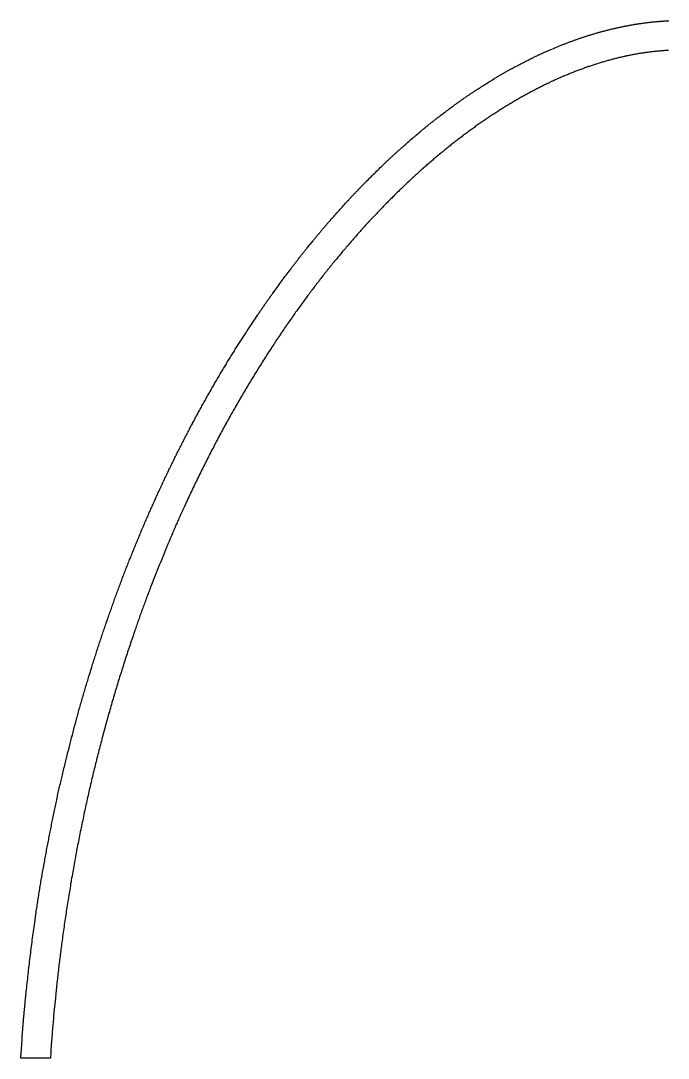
# Model space of a CAD drawing. Extents: x -7325 to -371, y -3238 to 133.
# Drawn here: x -1656.6 to -1449.5, y -309.1 to 23 of the extents above; entities that cross this region are included whole.
import ezdxf

# ---------------------------------------------------------------- set-up
doc = ezdxf.new("R2010")
doc.units = 0
doc.header["$MEASUREMENT"] = 0
doc.layers.add('NAILERS', color=7, linetype='CONTINUOUS')

msp = doc.modelspace()

# ---------------------------------------------------------------- linework, layer by layer
at = {"layer": 'NAILERS'}
msp.add_lwpolyline([(-1449.42, 13.55), (-1449.72, 13.53), (-1450.02, 13.52), (-1450.32, 13.5), (-1450.61, 13.48), (-1450.91, 13.46), (-1451.21, 13.44), (-1451.5, 13.41), (-1451.8, 13.39), (-1452.1, 13.36), (-1452.4, 13.34), (-1452.69, 13.31), (-1452.99, 13.28), (-1453.29, 13.25), (-1453.58, 13.22), (-1453.61, 13.22), (-1453.92, 13.19), (-1454.22, 13.15), (-1454.52, 13.12), (-1454.82, 13.08), (-1455.12, 13.05), (-1455.42, 13.01), (-1455.72, 12.97), (-1456.01, 12.93), (-1456.31, 12.89), (-1456.61, 12.85), (-1456.91, 12.81), (-1457.21, 12.76), (-1457.51, 12.72), (-1457.81, 12.67), (-1458.11, 12.63), (-1458.41, 12.58), (-1458.45, 12.57), (-1458.75, 12.52), (-1459.05, 12.47), (-1459.35, 12.42), (-1459.66, 12.37), (-1459.96, 12.31), (-1460.26, 12.26), (-1460.56, 12.2), (-1460.87, 12.15), (-1461.17, 12.09), (-1461.47, 12.03), (-1461.77, 11.97), (-1462.07, 11.91), (-1462.37, 11.85), (-1462.67, 11.79), (-1462.97, 11.72), (-1463.27, 11.66), (-1463.32, 11.65), (-1463.62, 11.58), (-1463.93, 11.51), (-1464.23, 11.44), (-1464.54, 11.37), (-1464.84, 11.3), (-1465.14, 11.23), (-1465.45, 11.16), (-1465.75, 11.08), (-1466.06, 11.01), (-1466.36, 10.93), (-1466.66, 10.86), (-1466.97, 10.78), (-1467.27, 10.7), (-1467.57, 10.62), (-1467.87, 10.54), (-1468.17, 10.46), (-1468.22, 10.44), (-1468.53, 10.36), (-1468.84, 10.28), (-1469.14, 10.19), (-1469.45, 10.1), (-1469.76, 10.01), (-1470.06, 9.93), (-1470.37, 9.84), (-1470.67, 9.75), (-1470.98, 9.65), (-1471.28, 9.56), (-1471.59, 9.47), (-1471.89, 9.37), (-1472.2, 9.28), (-1472.5, 9.18), (-1472.8, 9.08), (-1473.11, 8.99), (-1473.16, 8.97), (-1473.46, 8.87), (-1473.77, 8.77), (-1474.08, 8.66), (-1474.39, 8.56), (-1474.7, 8.45), (-1475.01, 8.35), (-1475.31, 8.24), (-1475.62, 8.14), (-1475.93, 8.03), (-1476.23, 7.92), (-1476.54, 7.81), (-1476.84, 7.7), (-1477.15, 7.59), (-1477.45, 7.47), (-1477.76, 7.36), (-1478.06, 7.24), (-1478.11, 7.22), (-1478.42, 7.11), (-1478.73, 6.99), (-1479.04, 6.87), (-1479.35, 6.75), (-1479.66, 6.63), (-1479.97, 6.5), (-1480.28, 6.38), (-1480.59, 6.26), (-1480.9, 6.13), (-1481.2, 6.01), (-1481.51, 5.88), (-1481.82, 5.75), (-1482.12, 5.63), (-1482.43, 5.5), (-1482.73, 5.37), (-1483.04, 5.24), (-1483.09, 5.21), (-1483.4, 5.08), (-1483.71, 4.94), (-1484.03, 4.81), (-1484.34, 4.67), (-1484.65, 4.53), (-1484.96, 4.4), (-1485.26, 4.26), (-1485.57, 4.12), (-1485.88, 3.98), (-1486.19, 3.83), (-1486.5, 3.69), (-1486.8, 3.55), (-1487.11, 3.4), (-1487.42, 3.26), (-1487.72, 3.11), (-1488.03, 2.97), (-1488.08, 2.94), (-1488.4, 2.79), (-1488.71, 2.64), (-1489.02, 2.49), (-1489.33, 2.34), (-1489.64, 2.18), (-1489.95, 2.03), (-1490.26, 1.87), (-1490.57, 1.72), (-1490.88, 1.56), (-1491.19, 1.4), (-1491.5, 1.24), (-1491.8, 1.08), (-1492.11, 0.92), (-1492.42, 0.76), (-1492.72, 0.6), (-1493.03, 0.44), (-1493.08, 0.41), (-1493.4, 0.24), (-1493.71, 0.08), (-1494.02, -0.09), (-1494.33, -0.26), (-1494.64, -0.43), (-1494.95, -0.6), (-1495.26, -0.77), (-1495.57, -0.94), (-1495.88, -1.11), (-1496.19, -1.29), (-1496.5, -1.46), (-1496.81, -1.64), (-1497.11, -1.81), (-1497.42, -1.99), (-1497.73, -2.17), (-1498.03, -2.34), (-1498.09, -2.37), (-1498.4, -2.56), (-1498.71, -2.74), (-1499.02, -2.92), (-1499.34, -3.11), (-1499.65, -3.29), (-1499.96, -3.48), (-1500.27, -3.67), (-1500.58, -3.85), (-1500.89, -4.04), (-1501.19, -4.23), (-1501.5, -4.42), (-1501.81, -4.61), (-1502.12, -4.8), (-1502.43, -4.99), (-1502.73, -5.18), (-1503.04, -5.38), (-1503.09, -5.41), (-1503.4, -5.61), (-1503.71, -5.81), (-1504.03, -6.01), (-1504.34, -6.21), (-1504.65, -6.41), (-1504.96, -6.61), (-1505.27, -6.81), (-1505.58, -7.01), (-1505.89, -7.22), (-1506.19, -7.42), (-1506.5, -7.63), (-1506.81, -7.83), (-1507.12, -8.04), (-1507.42, -8.24), (-1507.73, -8.45), (-1508.03, -8.66), (-1508.09, -8.7), (-1508.4, -8.91), (-1508.71, -9.12), (-1509.02, -9.34), (-1509.33, -9.55), (-1509.64, -9.77), (-1509.95, -9.98), (-1510.26, -10.2), (-1510.57, -10.42), (-1510.88, -10.64), (-1511.18, -10.86), (-1511.49, -11.08), (-1511.8, -11.3), (-1512.1, -11.52), (-1512.41, -11.74), (-1512.71, -11.96), (-1513.02, -12.19), (-1513.07, -12.22), (-1513.38, -12.45), (-1513.69, -12.68), (-1514, -12.91), (-1514.31, -13.14), (-1514.62, -13.37), (-1514.93, -13.6), (-1515.24, -13.84), (-1515.54, -14.07), (-1515.85, -14.3), (-1516.16, -14.54), (-1516.46, -14.77), (-1516.77, -15.01), (-1517.07, -15.24), (-1517.38, -15.48), (-1517.68, -15.71), (-1517.99, -15.95), (-1518.04, -15.99), (-1518.35, -16.24), (-1518.65, -16.48), (-1518.96, -16.72), (-1519.27, -16.97), (-1519.58, -17.21), (-1519.89, -17.46), (-1520.19, -17.71), (-1520.5, -17.95), (-1520.8, -18.2), (-1521.11, -18.45), (-1521.41, -18.7), (-1521.72, -18.95), (-1522.02, -19.2), (-1522.33, -19.45), (-1522.63, -19.7), (-1522.93, -19.96), (-1522.98, -20), (-1523.29, -20.25), (-1523.6, -20.51), (-1523.9, -20.77), (-1524.21, -21.03), (-1524.51, -21.29), (-1524.82, -21.55), (-1525.12, -21.81), (-1525.43, -22.08), (-1525.73, -22.34), (-1526.04, -22.6), (-1526.34, -22.87), (-1526.64, -23.13), (-1526.94, -23.39), (-1527.25, -23.66), (-1527.55, -23.93), (-1527.85, -24.19), (-1527.9, -24.23), (-1528.2, -24.51), (-1528.51, -24.78), (-1528.81, -25.05), (-1529.12, -25.33), (-1529.42, -25.6), (-1529.72, -25.88), (-1530.03, -26.15), (-1530.33, -26.43), (-1530.63, -26.71), (-1530.93, -26.98), (-1531.23, -27.26), (-1531.54, -27.54), (-1531.84, -27.82), (-1532.13, -28.1), (-1532.43, -28.38), (-1532.73, -28.66), (-1532.78, -28.7), (-1533.08, -28.99), (-1533.39, -29.28), (-1533.69, -29.56), (-1533.99, -29.85), (-1534.29, -30.14), (-1534.59, -30.43), (-1534.89, -30.72), (-1535.2, -31.01), (-1535.49, -31.3), (-1535.79, -31.59), (-1536.09, -31.88), (-1536.39, -32.18), (-1536.69, -32.47), (-1536.99, -32.76), (-1537.28, -33.06), (-1537.58, -33.35), (-1537.62, -33.39), (-1537.93, -33.7), (-1538.23, -34), (-1538.53, -34.3), (-1538.83, -34.6), (-1539.13, -34.9), (-1539.42, -35.21), (-1539.72, -35.51), (-1540.02, -35.81), (-1540.32, -36.12), (-1540.61, -36.42), (-1540.91, -36.73), (-1541.21, -37.04), (-1541.5, -37.34), (-1541.79, -37.65), (-1542.09, -37.96), (-1542.38, -38.26), (-1542.43, -38.31), (-1542.72, -38.62), (-1543.02, -38.94), (-1543.32, -39.25), (-1543.62, -39.57), (-1543.91, -39.89), (-1544.21, -40.2), (-1544.5, -40.52), (-1544.8, -40.84), (-1545.09, -41.16), (-1545.39, -41.48), (-1545.68, -41.79), (-1545.97, -42.11), (-1546.26, -42.43), (-1546.56, -42.76), (-1546.85, -43.08), (-1547.14, -43.4), (-1547.18, -43.44), (-1547.47, -43.77), (-1547.77, -44.1), (-1548.06, -44.43), (-1548.36, -44.76), (-1548.65, -45.09), (-1548.94, -45.42), (-1549.23, -45.75), (-1549.53, -46.08), (-1549.82, -46.41), (-1550.11, -46.74), (-1550.4, -47.08), (-1550.69, -47.41), (-1550.97, -47.74), (-1551.26, -48.08), (-1551.55, -48.41), (-1551.84, -48.75), (-1551.88, -48.79), (-1552.17, -49.13), (-1552.46, -49.48), (-1552.75, -49.82), (-1553.04, -50.16), (-1553.33, -50.5), (-1553.62, -50.85), (-1553.91, -51.19), (-1554.2, -51.53), (-1554.48, -51.88), (-1554.77, -52.22), (-1555.06, -52.57), (-1555.34, -52.92), (-1555.63, -53.26), (-1555.91, -53.61), (-1556.2, -53.96), (-1556.48, -54.31), (-1556.52, -54.35), (-1556.81, -54.71), (-1557.09, -55.06), (-1557.38, -55.42), (-1557.67, -55.77), (-1557.95, -56.13), (-1558.24, -56.48), (-1558.52, -56.84), (-1558.81, -57.2), (-1559.09, -57.56), (-1559.37, -57.91), (-1559.65, -58.27), (-1559.94, -58.63), (-1560.22, -58.99), (-1560.5, -59.35), (-1560.78, -59.71), (-1561.06, -60.07), (-1561.09, -60.12), (-1561.38, -60.49), (-1561.66, -60.85), (-1561.94, -61.22), (-1562.23, -61.59), (-1562.51, -61.96), (-1562.79, -62.33), (-1563.07, -62.7), (-1563.35, -63.07), (-1563.63, -63.44), (-1563.91, -63.81), (-1564.18, -64.18), (-1564.46, -64.55), (-1564.74, -64.93), (-1565.02, -65.3), (-1565.29, -65.67), (-1565.57, -66.04), (-1565.6, -66.09), (-1565.88, -66.47), (-1566.16, -66.85), (-1566.44, -67.23), (-1566.71, -67.61), (-1566.99, -67.99), (-1567.27, -68.38), (-1567.54, -68.76), (-1567.82, -69.14), (-1568.09, -69.52), (-1568.37, -69.91), (-1568.64, -70.29), (-1568.91, -70.68), (-1569.19, -71.06), (-1569.46, -71.45), (-1569.73, -71.83), (-1570, -72.22), (-1570.78, -73.33), (-1570.96, -73.59), (-1571.15, -73.85), (-1571.33, -74.12), (-1571.51, -74.38), (-1571.69, -74.64), (-1571.88, -74.91), (-1572.06, -75.17), (-1572.24, -75.44), (-1572.42, -75.7), (-1572.6, -75.96), (-1572.78, -76.23), (-1572.96, -76.49), (-1573.14, -76.76), (-1573.32, -77.02), (-1573.5, -77.29), (-1573.68, -77.56), (-1573.86, -77.82), (-1574.04, -78.09), (-1574.22, -78.35), (-1574.39, -78.62), (-1574.57, -78.89), (-1574.75, -79.15), (-1574.93, -79.42), (-1575.1, -79.69), (-1575.28, -79.96), (-1575.46, -80.23), (-1575.63, -80.49), (-1575.81, -80.76), (-1575.98, -81.03), (-1576.16, -81.3), (-1576.33, -81.57), (-1576.51, -81.84), (-1577.22, -82.94), (-1577.52, -83.41), (-1577.82, -83.87), (-1578.12, -84.34), (-1578.42, -84.81), (-1578.72, -85.28), (-1579.02, -85.75), (-1579.32, -86.22), (-1579.61, -86.69), (-1579.91, -87.17), (-1580.2, -87.64), (-1580.5, -88.11), (-1580.79, -88.58), (-1581.09, -89.06), (-1581.38, -89.53), (-1581.67, -90.01), (-1581.96, -90.48), (-1582.25, -90.96), (-1582.54, -91.43), (-1582.83, -91.91), (-1583.12, -92.39), (-1583.41, -92.86), (-1583.69, -93.34), (-1583.98, -93.82), (-1584.27, -94.3), (-1584.55, -94.78), (-1584.84, -95.26), (-1585.12, -95.74), (-1585.4, -96.22), (-1585.68, -96.7), (-1585.96, -97.18), (-1586.24, -97.66), (-1586.52, -98.14), (-1586.54, -98.17), (-1586.82, -98.66), (-1587.1, -99.14), (-1587.38, -99.63), (-1587.66, -100.12), (-1587.94, -100.61), (-1588.22, -101.09), (-1588.5, -101.58), (-1588.77, -102.07), (-1589.05, -102.56), (-1589.32, -103.05), (-1589.6, -103.54), (-1589.87, -104.03), (-1590.14, -104.52), (-1590.41, -105.01), (-1590.68, -105.51), (-1590.95, -106), (-1590.97, -106.03), (-1591.24, -106.53), (-1591.51, -107.02), (-1591.79, -107.52), (-1592.05, -108.02), (-1592.32, -108.52), (-1592.59, -109.02), (-1592.86, -109.51), (-1593.13, -110.01), (-1593.39, -110.51), (-1593.66, -111.01), (-1593.92, -111.51), (-1594.19, -112.02), (-1594.45, -112.52), (-1594.71, -113.02), (-1594.97, -113.52), (-1595.23, -114.02), (-1595.25, -114.05), (-1595.51, -114.56), (-1595.77, -115.07), (-1596.04, -115.58), (-1596.3, -116.08), (-1596.56, -116.59), (-1596.81, -117.1), (-1597.07, -117.61), (-1597.33, -118.12), (-1597.59, -118.63), (-1597.84, -119.14), (-1598.1, -119.65), (-1598.35, -120.16), (-1598.6, -120.67), (-1598.86, -121.18), (-1599.11, -121.69), (-1599.36, -122.21), (-1599.38, -122.24), (-1599.63, -122.75), (-1599.88, -123.27), (-1600.13, -123.79), (-1600.38, -124.31), (-1600.63, -124.82), (-1600.88, -125.34), (-1601.13, -125.86), (-1601.38, -126.38), (-1601.63, -126.9), (-1601.87, -127.42), (-1602.12, -127.94), (-1602.36, -128.46), (-1602.61, -128.98), (-1602.85, -129.5), (-1603.09, -130.02), (-1603.33, -130.54), (-1604.33, -132.7), (-1604.52, -133.1), (-1604.7, -133.5), (-1604.88, -133.89), (-1605.06, -134.29), (-1605.24, -134.69), (-1605.42, -135.08), (-1605.6, -135.48), (-1605.78, -135.88), (-1605.96, -136.28), (-1606.14, -136.68), (-1606.32, -137.07), (-1606.49, -137.47), (-1606.67, -137.87), (-1606.84, -138.27), (-1607.02, -138.67), (-1607.19, -139.07), (-1607.37, -139.47), (-1607.54, -139.87), (-1607.72, -140.27), (-1607.89, -140.67), (-1608.06, -141.07), (-1608.23, -141.47), (-1608.4, -141.87), (-1608.57, -142.28), (-1608.74, -142.68), (-1608.91, -143.08), (-1609.08, -143.48), (-1609.25, -143.88), (-1609.42, -144.29), (-1609.59, -144.69), (-1609.75, -145.09), (-1609.92, -145.5), (-1609.94, -145.54), (-1610.27, -146.36), (-1610.6, -147.17), (-1610.94, -147.99), (-1611.27, -148.8), (-1611.6, -149.61), (-1611.92, -150.43), (-1612.25, -151.25), (-1612.58, -152.06), (-1612.9, -152.88), (-1613.23, -153.7), (-1613.55, -154.51), (-1613.87, -155.33), (-1614.19, -156.15), (-1614.51, -156.97), (-1614.83, -157.79), (-1615.15, -158.61), (-1615.18, -158.7), (-1615.35, -159.12), (-1615.51, -159.54), (-1615.66, -159.95), (-1615.82, -160.37), (-1615.98, -160.79), (-1616.14, -161.2), (-1616.3, -161.62), (-1616.45, -162.04), (-1616.61, -162.45), (-1616.77, -162.87), (-1616.92, -163.29), (-1617.08, -163.71), (-1617.23, -164.13), (-1617.38, -164.55), (-1617.54, -164.96), (-1617.69, -165.38), (-1617.84, -165.8), (-1617.99, -166.22), (-1618.14, -166.64), (-1618.29, -167.06), (-1618.44, -167.48), (-1618.59, -167.9), (-1618.74, -168.32), (-1618.89, -168.74), (-1619.04, -169.16), (-1619.18, -169.58), (-1619.33, -170), (-1619.47, -170.43), (-1619.62, -170.85), (-1619.76, -171.27), (-1619.91, -171.69), (-1620.05, -172.11), (-1620.85, -174.46), (-1621.04, -175.03), (-1621.23, -175.6), (-1621.43, -176.16), (-1621.62, -176.73), (-1621.81, -177.3), (-1622, -177.87), (-1622.18, -178.44), (-1622.37, -179.02), (-1622.56, -179.59), (-1622.75, -180.16), (-1622.93, -180.73), (-1623.12, -181.3), (-1623.3, -181.87), (-1623.48, -182.44), (-1623.67, -183.01), (-1623.85, -183.59), (-1624.03, -184.16), (-1624.21, -184.73), (-1624.39, -185.31), (-1624.57, -185.88), (-1624.75, -186.45), (-1624.93, -187.03), (-1625.1, -187.6), (-1625.28, -188.17), (-1625.46, -188.75), (-1625.63, -189.32), (-1625.81, -189.9), (-1625.98, -190.47), (-1626.15, -191.05), (-1626.32, -191.62), (-1626.49, -192.2), (-1626.67, -192.78), (-1626.7, -192.9), (-1626.87, -193.48), (-1627.04, -194.06), (-1627.22, -194.65), (-1627.39, -195.23), (-1627.55, -195.82), (-1627.72, -196.4), (-1627.89, -196.99), (-1628.06, -197.57), (-1628.22, -198.16), (-1628.39, -198.74), (-1628.56, -199.33), (-1628.72, -199.91), (-1628.88, -200.5), (-1629.05, -201.09), (-1629.21, -201.67), (-1629.37, -202.26), (-1629.53, -202.85), (-1629.69, -203.43), (-1629.85, -204.02), (-1630.01, -204.61), (-1630.16, -205.2), (-1630.32, -205.79), (-1630.48, -206.37), (-1630.63, -206.96), (-1630.79, -207.55), (-1630.94, -208.14), (-1631.1, -208.73), (-1631.25, -209.32), (-1631.4, -209.91), (-1631.55, -210.5), (-1631.7, -211.09), (-1631.85, -211.68), (-1631.88, -211.79), (-1632.03, -212.39), (-1632.18, -212.99), (-1632.33, -213.59), (-1632.48, -214.18), (-1632.63, -214.78), (-1632.78, -215.38), (-1632.92, -215.98), (-1633.07, -216.58), (-1633.21, -217.18), (-1633.36, -217.77), (-1633.5, -218.37), (-1633.65, -218.97), (-1633.79, -219.57), (-1633.93, -220.17), (-1634.07, -220.77), (-1634.21, -221.37), (-1634.35, -221.97), (-1634.49, -222.57), (-1634.63, -223.17), (-1634.76, -223.77), (-1634.9, -224.37), (-1635.04, -224.97), (-1635.17, -225.58), (-1635.31, -226.18), (-1635.44, -226.78), (-1635.57, -227.38), (-1635.7, -227.98), (-1635.84, -228.58), (-1635.97, -229.19), (-1636.1, -229.79), (-1636.23, -230.39), (-1636.35, -230.99), (-1636.38, -231.11), (-1636.51, -231.72), (-1636.64, -232.33), (-1636.76, -232.94), (-1636.89, -233.55), (-1637.02, -234.16), (-1637.14, -234.77), (-1637.27, -235.38), (-1637.39, -235.99), (-1637.52, -236.6), (-1637.64, -237.21), (-1637.76, -237.82), (-1637.88, -238.43), (-1638, -239.04), (-1638.12, -239.66), (-1638.24, -240.27), (-1638.36, -240.88), (-1638.48, -241.49), (-1638.59, -242.1), (-1638.71, -242.72), (-1638.83, -243.33), (-1638.94, -243.94), (-1639.06, -244.55), (-1639.17, -245.17), (-1639.28, -245.78), (-1639.39, -246.39), (-1639.5, -247.01), (-1639.61, -247.62), (-1639.72, -248.23), (-1639.83, -248.85), (-1639.94, -249.46), (-1640.05, -250.07), (-1640.16, -250.69), (-1640.17, -250.8), (-1640.28, -251.42), (-1640.39, -252.04), (-1640.49, -252.66), (-1640.6, -253.28), (-1640.7, -253.9), (-1640.81, -254.52), (-1640.91, -255.14), (-1641.01, -255.77), (-1641.11, -256.39), (-1641.21, -257.01), (-1641.31, -257.63), (-1641.41, -258.25), (-1641.51, -258.88), (-1641.61, -259.5), (-1641.71, -260.12), (-1641.8, -260.74), (-1641.9, -261.37), (-1641.99, -261.99), (-1642.09, -262.61), (-1642.18, -263.24), (-1642.27, -263.86), (-1642.37, -264.48), (-1642.46, -265.11), (-1642.55, -265.73), (-1642.64, -266.35), (-1642.73, -266.98), (-1642.82, -267.6), (-1642.9, -268.22), (-1642.99, -268.85), (-1643.08, -269.47), (-1643.16, -270.1), (-1643.25, -270.72), (-1643.42, -272.01), (-1643.5, -272.57), (-1643.57, -273.12), (-1643.64, -273.68), (-1643.72, -274.24), (-1643.79, -274.79), (-1643.86, -275.35), (-1643.93, -275.91), (-1644, -276.46), (-1644.07, -277.02), (-1644.14, -277.58), (-1644.21, -278.14), (-1644.28, -278.69), (-1644.34, -279.25), (-1644.41, -279.81), (-1644.48, -280.37), (-1644.54, -280.92), (-1644.61, -281.48), (-1644.67, -282.04), (-1644.73, -282.6), (-1644.79, -283.15), (-1644.86, -283.71), (-1644.92, -284.27), (-1644.98, -284.83), (-1645.04, -285.39), (-1645.1, -285.94), (-1645.16, -286.5), (-1645.21, -287.06), (-1645.27, -287.62), (-1645.33, -288.18), (-1645.38, -288.74), (-1645.44, -289.3), (-1645.49, -289.85), (-1645.93, -294.3), (-1645.98, -294.86), (-1646.04, -295.43), (-1646.09, -295.99), (-1646.14, -296.55), (-1646.19, -297.11), (-1646.24, -297.67), (-1646.29, -298.24), (-1646.34, -298.8), (-1646.38, -299.36), (-1646.43, -299.92), (-1646.47, -300.49), (-1646.52, -301.05), (-1646.56, -301.61), (-1646.6, -302.17), (-1646.64, -302.74), (-1646.68, -303.3), (-1646.9, -306.51), (-1646.95, -307.16), (-1646.99, -307.8), (-1647.03, -308.45), (-1647.08, -309.09), (-1656.56, -309.09), (-1656.51, -308.38), (-1656.46, -307.66), (-1656.15, -303.06), (-1656.13, -302.72), (-1656.11, -302.39), (-1656.09, -302.06), (-1656.06, -301.73), (-1656.04, -301.39), (-1656.01, -301.06), (-1655.99, -300.73), (-1655.97, -300.4), (-1655.94, -300.07), (-1655.91, -299.73), (-1655.89, -299.4), (-1655.86, -299.07), (-1655.84, -298.74), (-1655.81, -298.41), (-1655.78, -298.07), (-1655.75, -297.74), (-1655.73, -297.41), (-1655.7, -297.08), (-1655.67, -296.75), (-1655.64, -296.41), (-1655.61, -296.08), (-1655.58, -295.75), (-1655.55, -295.42), (-1655.52, -295.09), (-1655.49, -294.75), (-1655.46, -294.42), (-1655.42, -294.09), (-1655.39, -293.76), (-1655.36, -293.43), (-1655.33, -293.1), (-1655.29, -292.76), (-1655.26, -292.43), (-1654.79, -287.81), (-1654.72, -287.12), (-1654.65, -286.43), (-1654.58, -285.74), (-1654.5, -285.05), (-1654.43, -284.35), (-1654.35, -283.66), (-1654.28, -282.97), (-1654.2, -282.28), (-1654.12, -281.59), (-1654.04, -280.9), (-1653.96, -280.21), (-1653.88, -279.52), (-1653.8, -278.83), (-1653.72, -278.14), (-1653.64, -277.45), (-1653.56, -276.76), (-1653.47, -276.07), (-1653.39, -275.38), (-1653.3, -274.69), (-1653.21, -274), (-1653.12, -273.31), (-1653.04, -272.62), (-1652.95, -271.93), (-1652.86, -271.24), (-1652.77, -270.55), (-1652.67, -269.86), (-1652.58, -269.17), (-1652.49, -268.48), (-1652.39, -267.79), (-1652.3, -267.11), (-1652.2, -266.42), (-1652.1, -265.73), (-1651.72, -263.02), (-1651.65, -262.52), (-1651.58, -262.02), (-1651.5, -261.52), (-1651.43, -261.02), (-1651.36, -260.52), (-1651.28, -260.02), (-1651.21, -259.51), (-1651.13, -259.01), (-1651.05, -258.51), (-1650.98, -258.01), (-1650.9, -257.51), (-1650.82, -257.01), (-1650.74, -256.51), (-1650.66, -256.01), (-1650.58, -255.51), (-1650.5, -255.01), (-1650.42, -254.51), (-1650.34, -254.01), (-1650.26, -253.51), (-1650.17, -253.01), (-1650.09, -252.51), (-1650, -252.01), (-1649.92, -251.51), (-1649.83, -251.01), (-1649.75, -250.52), (-1649.66, -250.02), (-1649.57, -249.52), (-1649.48, -249.02), (-1649.4, -248.52), (-1649.31, -248.02), (-1649.22, -247.52), (-1649.13, -247.02), (-1649.09, -246.84), (-1649, -246.35), (-1648.91, -245.87), (-1648.82, -245.38), (-1648.73, -244.89), (-1648.64, -244.41), (-1648.55, -243.92), (-1648.46, -243.43), (-1648.37, -242.95), (-1648.28, -242.46), (-1648.19, -241.98), (-1648.1, -241.49), (-1648, -241), (-1647.91, -240.52), (-1647.82, -240.03), (-1647.72, -239.54), (-1647.63, -239.06), (-1647.54, -238.57), (-1647.44, -238.09), (-1647.35, -237.6), (-1647.25, -237.12), (-1647.16, -236.63), (-1647.06, -236.15), (-1646.97, -235.66), (-1646.87, -235.17), (-1646.78, -234.69), (-1646.68, -234.2), (-1646.58, -233.72), (-1646.49, -233.23), (-1646.39, -232.75), (-1646.29, -232.26), (-1646.19, -231.78), (-1646.09, -231.29), (-1646.07, -231.2), (-1645.98, -230.72), (-1645.88, -230.24), (-1645.78, -229.76), (-1645.68, -229.29), (-1645.58, -228.81), (-1645.48, -228.33), (-1645.38, -227.85), (-1645.28, -227.37), (-1645.17, -226.89), (-1645.07, -226.42), (-1644.97, -225.94), (-1644.86, -225.46), (-1644.76, -224.98), (-1644.65, -224.51), (-1644.55, -224.03), (-1644.44, -223.55), (-1644.33, -223.08), (-1644.23, -222.6), (-1644.12, -222.12), (-1644.01, -221.65), (-1643.9, -221.17), (-1643.79, -220.69), (-1643.68, -220.22), (-1643.57, -219.74), (-1643.46, -219.27), (-1643.34, -218.79), (-1643.23, -218.31), (-1643.12, -217.84), (-1643, -217.36), (-1642.89, -216.89), (-1642.77, -216.41), (-1642.66, -215.94), (-1642.61, -215.76), (-1642.38, -214.83), (-1642.15, -213.9), (-1641.92, -212.98), (-1641.69, -212.05), (-1641.46, -211.13), (-1641.23, -210.2), (-1640.99, -209.27), (-1640.76, -208.35), (-1640.52, -207.43), (-1640.28, -206.5), (-1640.04, -205.58), (-1639.8, -204.65), (-1639.56, -203.73), (-1639.32, -202.81), (-1639.07, -201.89), (-1638.83, -200.96), (-1638.7, -200.5), (-1638.58, -200.04), (-1638.46, -199.58), (-1638.33, -199.12), (-1638.21, -198.66), (-1638.08, -198.2), (-1637.95, -197.74), (-1637.83, -197.28), (-1637.7, -196.82), (-1637.57, -196.36), (-1637.44, -195.9), (-1637.31, -195.44), (-1637.18, -194.98), (-1637.05, -194.52), (-1636.92, -194.07), (-1636.79, -193.61), (-1636.65, -193.15), (-1636.52, -192.69), (-1636.39, -192.23), (-1636.25, -191.77), (-1636.12, -191.32), (-1635.98, -190.86), (-1635.85, -190.4), (-1635.71, -189.94), (-1635.57, -189.49), (-1635.44, -189.03), (-1635.3, -188.57), (-1635.16, -188.12), (-1635.02, -187.66), (-1634.88, -187.21), (-1634.74, -186.75), (-1634.6, -186.29), (-1633.84, -183.86), (-1633.71, -183.42), (-1633.57, -182.98), (-1633.43, -182.54), (-1633.3, -182.1), (-1633.16, -181.67), (-1633.02, -181.23), (-1632.88, -180.79), (-1632.74, -180.35), (-1632.6, -179.91), (-1632.46, -179.48), (-1632.32, -179.04), (-1632.18, -178.6), (-1632.04, -178.16), (-1631.9, -177.73), (-1631.76, -177.29), (-1631.61, -176.85), (-1631.47, -176.42), (-1631.33, -175.98), (-1631.18, -175.54), (-1631.04, -175.11), (-1630.89, -174.67), (-1630.75, -174.24), (-1630.6, -173.8), (-1630.46, -173.37), (-1630.31, -172.93), (-1630.16, -172.49), (-1630.02, -172.06), (-1629.87, -171.62), (-1629.72, -171.19), (-1629.57, -170.75), (-1629.42, -170.32), (-1629.28, -169.89), (-1629.23, -169.75), (-1629.08, -169.33), (-1628.94, -168.9), (-1628.79, -168.48), (-1628.64, -168.05), (-1628.49, -167.62), (-1628.34, -167.2), (-1628.19, -166.77), (-1628.04, -166.35), (-1627.89, -165.92), (-1627.74, -165.5), (-1627.59, -165.07), (-1627.44, -164.65), (-1627.29, -164.23), (-1627.14, -163.8), (-1626.99, -163.38), (-1626.83, -162.95), (-1626.68, -162.53), (-1626.53, -162.11), (-1626.37, -161.68), (-1626.22, -161.26), (-1626.06, -160.84), (-1625.91, -160.41), (-1625.75, -159.99), (-1625.6, -159.57), (-1625.44, -159.14), (-1625.28, -158.72), (-1625.12, -158.3), (-1624.97, -157.88), (-1624.81, -157.46), (-1624.65, -157.03), (-1624.49, -156.61), (-1624.33, -156.19), (-1624.28, -156.06), (-1624.12, -155.64), (-1623.97, -155.23), (-1623.81, -154.82), (-1623.65, -154.41), (-1623.49, -153.99), (-1623.34, -153.58), (-1623.18, -153.17), (-1623.02, -152.76), (-1622.86, -152.35), (-1622.7, -151.93), (-1622.54, -151.52), (-1622.38, -151.11), (-1622.21, -150.7), (-1622.05, -150.29), (-1621.89, -149.88), (-1621.73, -149.47), (-1621.56, -149.06), (-1621.4, -148.65), (-1621.24, -148.24), (-1621.07, -147.83), (-1620.91, -147.42), (-1620.74, -147.01), (-1620.58, -146.6), (-1620.41, -146.19), (-1620.25, -145.78), (-1620.08, -145.37), (-1619.91, -144.96), (-1619.74, -144.55), (-1619.58, -144.14), (-1619.41, -143.73), (-1619.24, -143.33), (-1619.07, -142.92), (-1619.02, -142.78), (-1618.85, -142.39), (-1618.68, -141.99), (-1618.52, -141.59), (-1618.35, -141.19), (-1618.18, -140.79), (-1618.01, -140.39), (-1617.85, -139.99), (-1617.68, -139.59), (-1617.51, -139.19), (-1617.34, -138.8), (-1617.17, -138.4), (-1617, -138), (-1616.83, -137.6), (-1616.66, -137.2), (-1616.49, -136.81), (-1616.31, -136.41), (-1616.14, -136.01), (-1615.97, -135.62), (-1615.8, -135.22), (-1615.62, -134.82), (-1615.45, -134.43), (-1615.27, -134.03), (-1615.1, -133.63), (-1614.92, -133.24), (-1614.75, -132.84), (-1614.57, -132.45), (-1614.4, -132.05), (-1614.22, -131.66), (-1614.04, -131.26), (-1613.87, -130.87), (-1613.69, -130.47), (-1613.51, -130.08), (-1613.45, -129.95), (-1613.28, -129.56), (-1613.1, -129.17), (-1612.93, -128.79), (-1612.75, -128.4), (-1612.57, -128.02), (-1612.4, -127.63), (-1612.22, -127.25), (-1612.04, -126.86), (-1611.87, -126.48), (-1611.69, -126.09), (-1611.51, -125.71), (-1611.33, -125.33), (-1611.15, -124.94), (-1610.97, -124.56), (-1610.79, -124.17), (-1610.61, -123.79), (-1610.43, -123.41), (-1610.25, -123.02), (-1610.07, -122.64), (-1609.88, -122.26), (-1609.7, -121.88), (-1609.52, -121.49), (-1609.34, -121.11), (-1609.15, -120.73), (-1608.97, -120.35), (-1608.78, -119.97), (-1608.6, -119.59), (-1608.41, -119.2), (-1608.23, -118.82), (-1608.04, -118.44), (-1607.86, -118.06), (-1607.67, -117.68), (-1607.61, -117.55), (-1607.42, -117.18), (-1607.24, -116.81), (-1607.06, -116.44), (-1606.87, -116.06), (-1606.69, -115.69), (-1606.5, -115.32), (-1606.32, -114.95), (-1606.13, -114.58), (-1605.95, -114.21), (-1605.76, -113.84), (-1605.57, -113.47), (-1605.39, -113.1), (-1605.2, -112.73), (-1605.01, -112.36), (-1604.82, -111.99), (-1604.63, -111.62), (-1604.44, -111.25), (-1604.26, -110.88), (-1604.07, -110.51), (-1603.88, -110.15), (-1603.68, -109.78), (-1603.49, -109.41), (-1603.3, -109.04), (-1603.11, -108.67), (-1602.92, -108.31), (-1602.73, -107.94), (-1602.53, -107.57), (-1602.34, -107.2), (-1602.15, -106.84), (-1601.95, -106.47), (-1601.76, -106.1), (-1601.57, -105.74), (-1601.5, -105.61), (-1601.31, -105.25), (-1601.11, -104.89), (-1600.92, -104.54), (-1600.73, -104.18), (-1600.54, -103.82), (-1600.35, -103.46), (-1600.15, -103.11), (-1599.96, -102.75), (-1599.77, -102.4), (-1599.57, -102.04), (-1599.38, -101.68), (-1599.18, -101.33), (-1598.99, -100.97), (-1598.79, -100.62), (-1598.6, -100.26), (-1598.4, -99.91), (-1598.21, -99.55), (-1598.01, -99.2), (-1597.81, -98.84), (-1597.61, -98.49), (-1597.42, -98.14), (-1597.22, -97.78), (-1597.02, -97.43), (-1596.82, -97.08), (-1596.62, -96.72), (-1596.42, -96.37), (-1596.22, -96.02), (-1596.02, -95.67), (-1595.82, -95.31), (-1595.62, -94.96), (-1595.42, -94.61), (-1595.21, -94.26), (-1595.14, -94.13), (-1594.94, -93.79), (-1594.74, -93.44), (-1594.55, -93.1), (-1594.35, -92.76), (-1594.15, -92.42), (-1593.95, -92.07), (-1593.75, -91.73), (-1593.55, -91.39), (-1593.35, -91.05), (-1593.15, -90.71), (-1592.95, -90.37), (-1592.74, -90.02), (-1592.54, -89.68), (-1592.34, -89.34), (-1592.14, -89), (-1591.93, -88.66), (-1591.73, -88.32), (-1591.53, -87.98), (-1591.32, -87.64), (-1591.12, -87.3), (-1590.91, -86.97), (-1590.71, -86.63), (-1590.5, -86.29), (-1590.3, -85.95), (-1590.09, -85.61), (-1589.88, -85.27), (-1589.68, -84.94), (-1589.47, -84.6), (-1589.26, -84.26), (-1589.05, -83.92), (-1588.84, -83.59), (-1588.63, -83.25), (-1588.56, -83.12), (-1588.35, -82.79), (-1588.15, -82.47), (-1587.94, -82.14), (-1587.74, -81.81), (-1587.53, -81.48), (-1587.32, -81.16), (-1587.12, -80.83), (-1586.91, -80.5), (-1586.7, -80.18), (-1586.5, -79.85), (-1586.29, -79.52), (-1586.08, -79.2), (-1585.87, -78.87), (-1585.66, -78.55), (-1585.45, -78.22), (-1585.24, -77.9), (-1585.03, -77.57), (-1584.82, -77.25), (-1584.61, -76.92), (-1584.4, -76.6), (-1584.19, -76.27), (-1583.98, -75.95), (-1583.77, -75.63), (-1583.56, -75.3), (-1583.34, -74.98), (-1583.13, -74.66), (-1582.92, -74.33), (-1582.7, -74.01), (-1582.49, -73.69), (-1582.27, -73.37), (-1582.06, -73.05), (-1581.84, -72.73), (-1580.93, -71.37), (-1580.78, -71.13), (-1580.62, -70.9), (-1580.46, -70.66), (-1580.3, -70.42), (-1580.14, -70.19), (-1579.98, -69.95), (-1579.82, -69.72), (-1579.66, -69.48), (-1579.5, -69.25), (-1579.34, -69.01), (-1579.17, -68.78), (-1579.01, -68.54), (-1578.85, -68.31), (-1578.69, -68.08), (-1578.53, -67.84), (-1578.36, -67.61), (-1578.2, -67.37), (-1578.04, -67.14), (-1577.87, -66.91), (-1577.71, -66.67), (-1577.55, -66.44), (-1577.38, -66.21), (-1577.22, -65.98), (-1577.05, -65.74), (-1576.89, -65.51), (-1576.72, -65.28), (-1576.56, -65.05), (-1576.39, -64.82), (-1576.23, -64.59), (-1576.06, -64.35), (-1575.89, -64.12), (-1575.73, -63.89), (-1575.66, -63.8), (-1575.33, -63.35), (-1575.01, -62.9), (-1574.68, -62.45), (-1574.35, -62), (-1574.03, -61.55), (-1573.7, -61.11), (-1573.37, -60.66), (-1573.04, -60.21), (-1572.71, -59.77), (-1572.38, -59.32), (-1572.05, -58.87), (-1571.72, -58.43), (-1571.39, -57.98), (-1571.05, -57.54), (-1570.72, -57.09), (-1570.39, -56.65), (-1570.22, -56.43), (-1570.05, -56.2), (-1569.89, -55.98), (-1569.72, -55.76), (-1569.55, -55.54), (-1569.38, -55.32), (-1569.21, -55.1), (-1569.04, -54.88), (-1568.88, -54.66), (-1568.71, -54.44), (-1568.54, -54.22), (-1568.37, -54), (-1568.2, -53.78), (-1568.03, -53.56), (-1567.86, -53.34), (-1567.69, -53.12), (-1567.51, -52.9), (-1567.34, -52.68), (-1567.17, -52.47), (-1567, -52.25), (-1566.83, -52.03), (-1566.66, -51.81), (-1566.48, -51.6), (-1566.31, -51.38), (-1566.14, -51.16), (-1565.96, -50.94), (-1565.79, -50.73), (-1565.62, -50.51), (-1565.44, -50.29), (-1565.27, -50.08), (-1565.09, -49.86), (-1564.92, -49.65), (-1563.09, -47.39), (-1562.92, -47.18), (-1562.75, -46.98), (-1562.58, -46.77), (-1562.41, -46.56), (-1562.24, -46.36), (-1562.07, -46.15), (-1561.9, -45.95), (-1561.73, -45.74), (-1561.56, -45.53), (-1561.39, -45.33), (-1561.22, -45.12), (-1561.05, -44.92), (-1560.88, -44.71), (-1560.71, -44.51), (-1560.54, -44.31), (-1560.36, -44.1), (-1560.19, -43.9), (-1560.02, -43.69), (-1559.85, -43.49), (-1559.67, -43.29), (-1559.5, -43.09), (-1559.33, -42.88), (-1559.15, -42.68), (-1558.98, -42.48), (-1558.81, -42.28), (-1558.63, -42.07), (-1558.46, -41.87), (-1558.28, -41.67), (-1558.11, -41.47), (-1557.93, -41.27), (-1557.75, -41.07), (-1557.58, -40.87), (-1557.5, -40.78), (-1557.16, -40.39), (-1556.82, -40), (-1556.47, -39.61), (-1556.13, -39.22), (-1555.78, -38.83), (-1555.44, -38.45), (-1555.09, -38.06), (-1554.75, -37.67), (-1554.4, -37.29), (-1554.05, -36.9), (-1553.7, -36.51), (-1553.36, -36.13), (-1553.01, -35.74), (-1552.66, -35.36), (-1552.31, -34.97), (-1551.96, -34.59), (-1551.92, -34.55), (-1551.75, -34.36), (-1551.57, -34.17), (-1551.4, -33.98), (-1551.23, -33.79), (-1551.05, -33.61), (-1550.88, -33.42), (-1550.7, -33.23), (-1550.53, -33.04), (-1550.35, -32.86), (-1550.18, -32.67), (-1550, -32.48), (-1549.83, -32.3), (-1549.65, -32.11), (-1549.48, -31.92), (-1549.3, -31.74), (-1549.12, -31.55), (-1548.95, -31.37), (-1548.77, -31.18), (-1548.59, -31), (-1548.42, -30.81), (-1548.24, -30.63), (-1548.06, -30.45), (-1547.88, -30.26), (-1547.7, -30.08), (-1547.53, -29.89), (-1547.35, -29.71), (-1547.17, -29.53), (-1546.99, -29.35), (-1546.81, -29.16), (-1546.63, -28.98), (-1546.45, -28.8), (-1546.27, -28.62), (-1546.19, -28.53), (-1545.84, -28.18), (-1545.48, -27.83), (-1545.13, -27.48), (-1544.78, -27.13), (-1544.43, -26.77), (-1544.07, -26.42), (-1543.72, -26.07), (-1543.37, -25.72), (-1543.01, -25.38), (-1542.66, -25.03), (-1542.3, -24.68), (-1541.95, -24.33), (-1541.59, -23.98), (-1541.23, -23.64), (-1540.88, -23.29), (-1540.52, -22.94), (-1540.48, -22.9), (-1540.3, -22.73), (-1540.12, -22.56), (-1539.95, -22.39), (-1539.77, -22.22), (-1539.59, -22.06), (-1539.41, -21.89), (-1539.24, -21.72), (-1539.06, -21.55), (-1538.88, -21.38), (-1538.7, -21.21), (-1538.52, -21.05), (-1538.34, -20.88), (-1538.16, -20.71), (-1537.98, -20.54), (-1537.8, -20.38), (-1537.62, -20.21), (-1537.44, -20.04), (-1537.26, -19.88), (-1537.08, -19.71), (-1536.9, -19.55), (-1536.72, -19.38), (-1536.54, -19.22), (-1536.36, -19.05), (-1536.18, -18.89), (-1535.99, -18.72), (-1535.81, -18.56), (-1535.63, -18.4), (-1535.45, -18.23), (-1535.26, -18.07), (-1535.08, -17.91), (-1534.9, -17.74), (-1534.71, -17.58), (-1534.63, -17.5), (-1534.27, -17.19), (-1533.91, -16.88), (-1533.56, -16.56), (-1533.2, -16.25), (-1532.84, -15.94), (-1532.48, -15.62), (-1532.12, -15.31), (-1531.76, -15), (-1531.4, -14.69), (-1531.04, -14.38), (-1530.68, -14.07), (-1530.32, -13.76), (-1529.95, -13.45), (-1529.59, -13.14), (-1529.23, -12.83), (-1528.86, -12.53), (-1528.82, -12.49), (-1528.64, -12.34), (-1528.46, -12.19), (-1528.28, -12.04), (-1528.1, -11.89), (-1527.92, -11.74), (-1527.74, -11.59), (-1527.56, -11.44), (-1527.38, -11.29), (-1527.2, -11.14), (-1527.02, -10.99), (-1526.84, -10.84), (-1526.65, -10.7), (-1526.47, -10.55), (-1526.29, -10.4), (-1526.11, -10.25), (-1525.93, -10.11), (-1525.74, -9.96), (-1525.56, -9.81), (-1525.38, -9.67), (-1525.19, -9.52), (-1525.01, -9.38), (-1524.83, -9.23), (-1524.64, -9.09), (-1524.46, -8.94), (-1524.27, -8.8), (-1524.09, -8.65), (-1523.9, -8.51), (-1523.72, -8.36), (-1523.53, -8.22), (-1523.35, -8.08), (-1523.16, -7.94), (-1522.98, -7.79), (-1522.89, -7.72), (-1522.52, -7.45), (-1522.16, -7.17), (-1521.8, -6.9), (-1521.44, -6.62), (-1521.07, -6.35), (-1520.71, -6.08), (-1520.35, -5.8), (-1519.98, -5.53), (-1519.62, -5.26), (-1519.25, -4.99), (-1518.89, -4.72), (-1518.52, -4.45), (-1518.16, -4.18), (-1517.79, -3.91), (-1517.42, -3.64), (-1517.05, -3.38), (-1517.01, -3.34), (-1516.83, -3.21), (-1516.65, -3.08), (-1516.47, -2.95), (-1516.28, -2.82), (-1516.1, -2.69), (-1515.92, -2.56), (-1515.74, -2.43), (-1515.55, -2.3), (-1515.37, -2.17), (-1515.19, -2.04), (-1515.01, -1.91), (-1514.82, -1.78), (-1514.64, -1.66), (-1514.45, -1.53), (-1514.27, -1.4), (-1514.09, -1.28), (-1513.9, -1.15), (-1513.72, -1.02), (-1513.53, -0.9), (-1513.35, -0.77), (-1513.16, -0.65), (-1512.98, -0.52), (-1512.79, -0.4), (-1512.6, -0.27), (-1512.42, -0.15), (-1512.23, -0.02), (-1512.05, 0.1), (-1511.86, 0.22), (-1511.67, 0.35), (-1511.49, 0.47), (-1511.3, 0.59), (-1511.11, 0.72), (-1511.02, 0.77), (-1510.65, 1.01), (-1510.29, 1.25), (-1509.93, 1.48), (-1509.56, 1.72), (-1509.19, 1.95), (-1508.83, 2.18), (-1508.46, 2.42), (-1508.1, 2.65), (-1507.73, 2.88), (-1507.36, 3.11), (-1506.99, 3.34), (-1506.63, 3.57), (-1506.26, 3.8), (-1505.89, 4.03), (-1505.52, 4.25), (-1505.15, 4.48), (-1505.1, 4.51), (-1504.92, 4.62), (-1504.74, 4.73), (-1504.56, 4.84), (-1504.37, 4.95), (-1504.19, 5.06), (-1504.01, 5.17), (-1503.82, 5.28), (-1503.64, 5.39), (-1503.46, 5.5), (-1503.27, 5.61), (-1503.09, 5.72), (-1502.9, 5.82), (-1502.72, 5.93), (-1502.53, 6.04), (-1502.35, 6.14), (-1502.16, 6.25), (-1501.98, 6.36), (-1501.79, 6.46), (-1501.61, 6.57), (-1501.42, 6.67), (-1501.24, 6.78), (-1501.05, 6.88), (-1500.86, 6.99), (-1500.68, 7.09), (-1500.49, 7.19), (-1500.3, 7.3), (-1500.12, 7.4), (-1499.93, 7.5), (-1499.74, 7.61), (-1499.55, 7.71), (-1499.37, 7.81), (-1499.18, 7.91), (-1499.09, 7.96), (-1498.72, 8.15), (-1498.36, 8.35), (-1497.99, 8.54), (-1497.62, 8.74), (-1497.26, 8.93), (-1496.89, 9.12), (-1496.52, 9.31), (-1496.16, 9.5), (-1495.79, 9.69), (-1495.42, 9.88), (-1495.05, 10.07), (-1494.68, 10.26), (-1494.31, 10.45), (-1493.95, 10.63), (-1493.58, 10.82), (-1493.2, 11.01), (-1493.16, 11.03), (-1492.98, 11.12), (-1492.79, 11.21), (-1492.61, 11.3), (-1492.43, 11.39), (-1492.25, 11.48), (-1492.06, 11.57), (-1491.88, 11.66), (-1491.7, 11.75), (-1491.51, 11.83), (-1491.33, 11.92), (-1491.14, 12.01), (-1490.96, 12.1), (-1490.77, 12.18), (-1490.59, 12.27), (-1490.41, 12.35), (-1490.22, 12.44), (-1490.03, 12.52), (-1489.85, 12.61), (-1489.66, 12.69), (-1489.48, 12.78), (-1489.29, 12.86), (-1489.11, 12.94), (-1488.92, 13.03), (-1488.73, 13.11), (-1488.55, 13.19), (-1488.36, 13.27), (-1488.17, 13.36), (-1487.99, 13.44), (-1487.8, 13.52), (-1487.61, 13.6), (-1487.43, 13.68), (-1487.24, 13.76), (-1486.19, 14.2), (-1485.95, 14.3), (-1485.7, 14.41), (-1485.46, 14.51), (-1485.21, 14.61), (-1484.97, 14.71), (-1484.72, 14.81), (-1484.47, 14.91), (-1484.23, 15.01), (-1483.98, 15.11), (-1483.74, 15.21), (-1483.49, 15.31), (-1483.24, 15.41), (-1482.99, 15.5), (-1482.75, 15.6), (-1482.5, 15.7), (-1482.25, 15.79), (-1482.22, 15.8), (-1481.98, 15.9), (-1481.73, 15.99), (-1481.49, 16.08), (-1481.24, 16.18), (-1481, 16.27), (-1480.75, 16.36), (-1480.51, 16.45), (-1480.26, 16.54), (-1480.02, 16.63), (-1479.77, 16.72), (-1479.52, 16.81), (-1479.28, 16.9), (-1479.03, 16.98), (-1478.78, 17.07), (-1478.54, 17.16), (-1478.29, 17.24), (-1478.26, 17.25), (-1478.02, 17.34), (-1477.77, 17.42), (-1477.53, 17.5), (-1477.29, 17.59), (-1477.04, 17.67), (-1476.8, 17.75), (-1476.55, 17.83), (-1476.31, 17.91), (-1476.06, 17.99), (-1475.82, 18.07), (-1475.57, 18.15), (-1475.32, 18.23), (-1475.08, 18.31), (-1474.83, 18.38), (-1474.59, 18.46), (-1474.34, 18.54), (-1474.31, 18.55), (-1474.07, 18.62), (-1473.83, 18.69), (-1473.58, 18.77), (-1473.34, 18.84), (-1473.1, 18.91), (-1472.85, 18.99), (-1472.61, 19.06), (-1472.36, 19.13), (-1472.12, 19.2), (-1471.87, 19.27), (-1471.63, 19.34), (-1471.38, 19.41), (-1471.14, 19.47), (-1470.89, 19.54), (-1470.65, 19.61), (-1470.4, 19.67), (-1470.38, 19.68), (-1470.13, 19.75), (-1469.89, 19.81), (-1469.65, 19.87), (-1469.41, 19.94), (-1469.16, 20), (-1468.92, 20.06), (-1468.68, 20.12), (-1468.43, 20.18), (-1468.19, 20.25), (-1467.94, 20.31), (-1467.7, 20.36), (-1467.46, 20.42), (-1467.21, 20.48), (-1466.97, 20.54), (-1466.72, 20.6), (-1466.48, 20.65), (-1466.45, 20.66), (-1466.21, 20.71), (-1465.97, 20.77), (-1465.73, 20.82), (-1465.49, 20.87), (-1465.25, 20.93), (-1465, 20.98), (-1464.76, 21.03), (-1464.52, 21.08), (-1464.28, 21.13), (-1464.03, 21.18), (-1463.79, 21.23), (-1463.55, 21.28), (-1463.3, 21.33), (-1463.06, 21.38), (-1462.82, 21.42), (-1462.57, 21.47), (-1462.55, 21.47), (-1462.31, 21.52), (-1462.07, 21.56), (-1461.83, 21.61), (-1461.59, 21.65), (-1461.35, 21.7), (-1461.1, 21.74), (-1460.86, 21.78), (-1460.62, 21.82), (-1460.38, 21.86), (-1460.14, 21.9), (-1459.9, 21.94), (-1459.66, 21.98), (-1459.41, 22.02), (-1459.17, 22.05), (-1458.93, 22.09), (-1458.69, 22.13), (-1458.67, 22.13), (-1458.43, 22.17), (-1458.19, 22.2), (-1457.95, 22.23), (-1457.71, 22.27), (-1457.47, 22.3), (-1457.23, 22.33), (-1456.99, 22.36), (-1456.75, 22.4), (-1456.51, 22.43), (-1456.27, 22.46), (-1456.03, 22.49), (-1455.79, 22.51), (-1455.54, 22.54), (-1455.3, 22.57), (-1455.06, 22.6), (-1454.82, 22.62), (-1454.8, 22.62), (-1454.56, 22.65), (-1454.33, 22.67), (-1454.09, 22.7), (-1453.85, 22.72), (-1453.61, 22.74), (-1453.37, 22.77), (-1453.13, 22.79), (-1452.89, 22.81), (-1452.65, 22.83), (-1452.42, 22.85), (-1452.18, 22.87), (-1451.94, 22.89), (-1451.7, 22.9), (-1451.46, 22.92), (-1451.22, 22.94), (-1450.98, 22.95), (-1450.74, 22.97), (-1450.5, 22.98), (-1450.26, 23), (-1450.02, 23.01), (-1449.78, 23.02), (-1449.54, 23.04), (-1449.31, 23.05)], dxfattribs=at)

doc.saveas('drawing.dxf')
